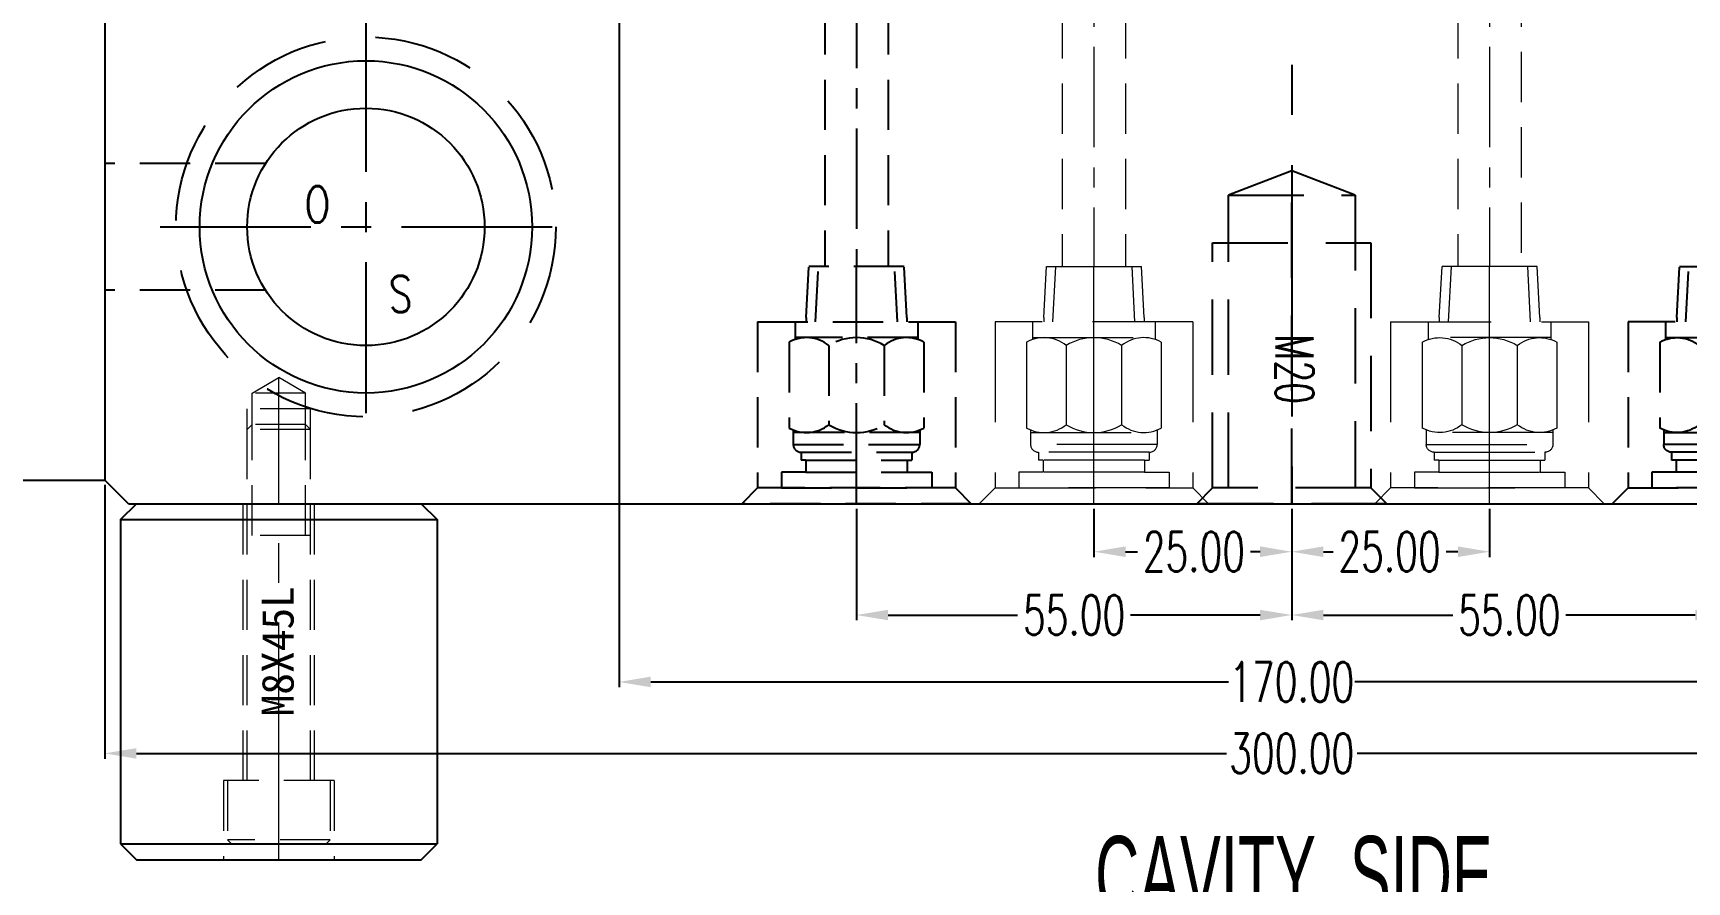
# Model space of a CAD drawing. Header units: inches. Extents: x 143011 to 144494, y -46023 to -44974.
# Drawn here: x 143996.6 to 144205.6, y -45574.2 to -45466.9 of the extents above; entities that cross this region are included whole.
import ezdxf

# ---------------------------------------------------------------- set-up
doc = ezdxf.new("R2010")
doc.units = ezdxf.units.IN
doc.header["$LTSCALE"] = 2
doc.header["$MEASUREMENT"] = 0
doc.header["$PDMODE"] = 3
doc.header["$PDSIZE"] = 0.3125
for name, pattern in [('ACAD_ISO02W100', [15, 12, -3]), ('CENTER', [50.8, 31.75, -6.35, 6.35, -6.35]), ('CENTER2', [1.125, 0.75, -0.125, 0.125, -0.125]), ('DASHED', [0.75, 0.5, -0.25]), ('HIDDEN', [9.525, 6.35, -3.175])]:
    doc.linetypes.add(name, pattern=pattern)
doc.layers.get('0').update_dxf_attribs({"linetype": 'CONTINUOUS'})
doc.layers.get('Defpoints').update_dxf_attribs({"linetype": 'CONTINUOUS'})
for name, color, linetype in [('5', 5, 'CONTINUOUS'), ('CAV-COR', 1, 'CONTINUOUS'), ('cen', 1, 'CENTER'), ('hidden', 4, 'HIDDEN'), ('SP', 3, 'CONTINUOUS'), ('wr2', 41, 'DASHED'), ('WT', 4, 'CONTINUOUS'), ('文字', 1, 'CONTINUOUS')]:
    doc.layers.add(name, color=color, linetype=linetype)
for name, color, linetype, lineweight in [('dim', 3, 'CONTINUOUS', 15), ('WR', 122, 'HIDDEN', 18), ('螺絲', 42, 'ACAD_ISO02W100', 15)]:
    doc.layers.add(name, color=color, linetype=linetype, lineweight=lineweight)
doc.styles.add('ROMANC', font='romanc', dxfattribs={"width": 0.6, "height": 1})
doc.styles.add('ROMANS', font='ROMANS.shx', dxfattribs={"height": 5, "bigfont": 'chineset.shx'})
doc.styles.get("Standard").update_dxf_attribs({"font": 'txt.shx', "width": 0.67})
doc.styles.add('style1', font='mingliu.ttc', dxfattribs={"width": 0.75})
doc.dimstyles.new('2.00', dxfattribs={"dimtxt": 5, "dimasz": 4, "dimexe": 0.666, "dimexo": 0.626, "dimgap": 1, "dimtad": 0, "dimzin": 0, "dimdsep": 46, "dimtxsty": 'Standard', "dimcen": 0.09, "dimclrd": 3, "dimclre": 3, "dimclrt": 7, "dimazin": 0, "dimtfac": 1, "dimtofl": 0, "dimtmove": 0, "dimatfit": 0, "dimfxl": 0, "dimtolj": 1, "dimtzin": 0, "dimarcsym": 0})

# ---------------------------------------------------------------- blocks, each defined once
blk = doc.blocks.new('*D34468')
at = {"layer": 'Defpoints', "color": 0}
for p in [(144005.66, -45523.42), (144305.66, -45523.42), (144305.66, -45557.97)]:
    blk.add_point(p, dxfattribs=at)
at = {"layer": 'dim', "color": 3, "linetype": 'ByBlock', "lineweight": -2}
for p, q in [((144005.66, -45524.04), (144005.66, -45558.64)), ((144305.66, -45524.04), (144305.66, -45558.64)), ((144009.66, -45557.97), (144147.4, -45557.97)), ((144301.66, -45557.97), (144163.92, -45557.97))]:
    blk.add_line(p, q, dxfattribs=at)
at = {"layer": 'dim', "color": 3, "linetype": 'ByBlock'}
for points in [[(144009.66, -45557.31), (144009.66, -45558.64), (144005.66, -45557.97)], [(144301.66, -45558.64), (144301.66, -45557.31), (144305.66, -45557.97)]]:
    blk.add_solid(points, dxfattribs=at)
at = {"layer": 'dim', "color": 7, "linetype": 'ByBlock', "insert": (144155.66, -45557.97), "char_height": 5, "attachment_point": 5}
blk.add_mtext('\\A1;300.00', dxfattribs=at)
blk = doc.blocks.new('*D34469')
at = {"layer": 'Defpoints', "color": 0}
for p in [(144070.66, -45452.03), (144240.66, -45455.26), (144070.66, -45548.94)]:
    blk.add_point(p, dxfattribs=at)
at = {"layer": 'dim', "color": 3, "linetype": 'ByBlock', "lineweight": -2}
for p, q in [((144070.66, -45452.66), (144070.66, -45549.61)), ((144240.66, -45455.88), (144240.66, -45549.61)), ((144074.66, -45548.94), (144147.68, -45548.94)), ((144236.66, -45548.94), (144163.64, -45548.94))]:
    blk.add_line(p, q, dxfattribs=at)
at = {"layer": 'dim', "color": 3, "linetype": 'ByBlock'}
for points in [[(144074.66, -45548.27), (144074.66, -45549.61), (144070.66, -45548.94)], [(144236.66, -45549.61), (144236.66, -45548.27), (144240.66, -45548.94)]]:
    blk.add_solid(points, dxfattribs=at)
at = {"layer": 'dim', "color": 7, "linetype": 'ByBlock', "insert": (144155.66, -45548.94), "char_height": 5, "attachment_point": 5}
blk.add_mtext('\\A1;170.00', dxfattribs=at)
blk = doc.blocks.new('20130215.190426')
at = {"layer": 'SP'}
for p, q in [((-20, -2), (-18, 0)), ((-18, 0), (18, 0)), ((18, 0), (20, -2)), ((-20, -2), (20, -2)), ((-20, -2), (-20, -43)), ((20, -2), (20, -43)), ((-20, -43), (20, -43)), ((-20, -43), (-18, -45)), ((18, -45), (20, -43)), ((-18, -45), (18, -45))]:
    blk.add_line(p, q, dxfattribs=at)
at = {"layer": '螺絲', "linetype": 'HIDDEN', "ltscale": 0.5}
for p, q in [((-3.37, 14), (0, 15.95)), ((3.38, 14), (0, 15.95)), ((-3.37, 10), (-3.37, 14)), ((3.38, 14), (-3.37, 14)), ((3.38, 10), (3.38, 14)), ((4, 12), (-4, 12)), ((-4, 9.38), (-4, 12)), ((4, 9.38), (4, 12)), ((-3.37, 10), (-4, 9.38)), ((-4, -35), (-4, 9.38)), ((4, 9.38), (-4, 9.38)), ((-3.37, -4), (-3.37, 10)), ((3.38, 10), (-3.37, 10)), ((3.38, -4), (3.38, 10)), ((3.38, 10), (4, 9.38)), ((4, -35), (4, 9.38)), ((-4.5, -35), (-4.5, 0)), ((4.5, -35), (4.5, 0)), ((4, -4), (-4, -4)), ((-7, -35), (-7, -45)), ((7, -35), (-7, -35)), ((-6.5, -35), (-6.5, -42.5)), ((6.5, -35), (6.5, -42.5)), ((7, -35), (7, -45)), ((6.5, -42.5), (-6.5, -42.5)), ((-6.5, -42.5), (-6, -43)), ((6, -43), (-6, -43)), ((6.5, -42.5), (6, -43))]:
    blk.add_line(p, q, dxfattribs=at)
at = {"layer": '螺絲', "linetype": 'CENTER2', "ltscale": 20}
blk.add_line((0, -45), (0, 16), dxfattribs=at)
at = {"layer": '文字', "style": 'style1'}
blk.add_text('M8X45L', height=4.035, rotation=90, dxfattribs=at).set_placement((1.87, -26.88))
blk = doc.blocks.new('*D37702')
at = {"layer": 'Defpoints', "color": 0}
for p in [(144130.66, -45526.42), (144155.66, -45526.42), (144130.66, -45532.48)]:
    blk.add_point(p, dxfattribs=at)
at = {"layer": 'dim', "color": 3, "linetype": 'ByBlock', "lineweight": -2}
for p, q in [((144130.66, -45527.04), (144130.66, -45533.15)), ((144155.66, -45527.04), (144155.66, -45533.15)), ((144134.66, -45532.48), (144136.16, -45532.48)), ((144151.66, -45532.48), (144150.45, -45532.48))]:
    blk.add_line(p, q, dxfattribs=at)
at = {"layer": 'dim', "color": 3, "linetype": 'ByBlock'}
for points in [[(144134.66, -45531.81), (144134.66, -45533.15), (144130.66, -45532.48)], [(144151.66, -45533.15), (144151.66, -45531.81), (144155.66, -45532.48)]]:
    blk.add_solid(points, dxfattribs=at)
at = {"layer": 'dim', "color": 7, "linetype": 'ByBlock', "insert": (144143.3, -45532.48), "char_height": 5, "attachment_point": 5}
blk.add_mtext('\\A1;25.00', dxfattribs=at)
blk = doc.blocks.new('*D37703')
at = {"layer": 'Defpoints', "color": 0}
for p in [(144100.66, -45526.42), (144155.66, -45527.04), (144100.66, -45540.48)]:
    blk.add_point(p, dxfattribs=at)
at = {"layer": 'dim', "color": 3, "linetype": 'ByBlock', "lineweight": -2}
for p, q in [((144100.66, -45527.04), (144100.66, -45541.15)), ((144155.66, -45527.67), (144155.66, -45541.15)), ((144104.66, -45540.48), (144121.02, -45540.48)), ((144151.66, -45540.48), (144135.3, -45540.48))]:
    blk.add_line(p, q, dxfattribs=at)
at = {"layer": 'dim', "color": 3, "linetype": 'ByBlock'}
for points in [[(144104.66, -45539.82), (144104.66, -45541.15), (144100.66, -45540.48)], [(144151.66, -45541.15), (144151.66, -45539.82), (144155.66, -45540.48)]]:
    blk.add_solid(points, dxfattribs=at)
at = {"layer": 'dim', "color": 7, "linetype": 'ByBlock', "insert": (144128.16, -45540.48), "char_height": 5, "attachment_point": 5}
blk.add_mtext('\\A1;55.00', dxfattribs=at)
blk = doc.blocks.new('*D37705')
at = {"layer": 'Defpoints', "color": 0}
for p in [(144155.66, -45527.04), (144210.66, -45526.42), (144210.66, -45540.48)]:
    blk.add_point(p, dxfattribs=at)
at = {"layer": 'dim', "color": 3, "linetype": 'ByBlock', "lineweight": -2}
for p, q in [((144155.66, -45527.67), (144155.66, -45541.15)), ((144210.66, -45527.04), (144210.66, -45541.15)), ((144159.66, -45540.48), (144176.02, -45540.48)), ((144206.66, -45540.48), (144190.3, -45540.48))]:
    blk.add_line(p, q, dxfattribs=at)
at = {"layer": 'dim', "color": 3, "linetype": 'ByBlock'}
for points in [[(144159.66, -45539.82), (144159.66, -45541.15), (144155.66, -45540.48)], [(144206.66, -45541.15), (144206.66, -45539.82), (144210.66, -45540.48)]]:
    blk.add_solid(points, dxfattribs=at)
at = {"layer": 'dim', "color": 7, "linetype": 'ByBlock', "insert": (144183.16, -45540.48), "char_height": 5, "attachment_point": 5}
blk.add_mtext('\\A1;55.00', dxfattribs=at)
blk = doc.blocks.new('*D37716')
at = {"layer": 'Defpoints', "color": 0}
for p in [(144155.66, -45526.42), (144180.66, -45526.42), (144180.66, -45532.48)]:
    blk.add_point(p, dxfattribs=at)
at = {"layer": 'dim', "color": 3, "linetype": 'ByBlock', "lineweight": -2}
for p, q in [((144155.66, -45527.04), (144155.66, -45533.15)), ((144180.66, -45527.04), (144180.66, -45533.15)), ((144159.66, -45532.48), (144160.88, -45532.48)), ((144176.66, -45532.48), (144175.16, -45532.48))]:
    blk.add_line(p, q, dxfattribs=at)
at = {"layer": 'dim', "color": 3, "linetype": 'ByBlock'}
for points in [[(144159.66, -45531.81), (144159.66, -45533.15), (144155.66, -45532.48)], [(144176.66, -45533.15), (144176.66, -45531.81), (144180.66, -45532.48)]]:
    blk.add_solid(points, dxfattribs=at)
at = {"layer": 'dim', "color": 7, "linetype": 'ByBlock', "insert": (144168.02, -45532.48), "char_height": 5, "attachment_point": 5}
blk.add_mtext('\\A1;25.00', dxfattribs=at)
blk = doc.blocks.new('20160905.155744')
at = {"layer": 'wr2', "linetype": 'HIDDEN', "ltscale": 0.5}
for p, q in [((-6.35, -6.44), (-6.01, 0)), ((6.01, 0), (-6.01, 0)), ((-5.19, -7), (-4.82, 0)), ((5.19, -7), (4.82, 0)), ((6.35, -6.44), (6.01, 0)), ((-12.5, -7), (12.5, -7)), ((-12.5, -7), (-12.5, -28)), ((-7.75, -7), (-7.75, -9.23)), ((-6.35, -6.44), (-6.35, -7)), ((6.35, -6.44), (6.35, -7)), ((7.75, -7), (7.75, -9.23)), ((12.5, -7), (12.5, -28)), ((-8.5, -9.57), (-8.5, -20.43)), ((7.75, -9), (-7.75, -9)), ((-3.5, -9.99), (-3.5, -20.01)), ((3.5, -9.99), (3.5, -20.01)), ((8.5, -9.57), (8.5, -20.43)), ((-8, -20.67), (-8, -22.49)), ((8, -20.67), (8, -22.49)), ((8, -21), (-8, -21)), ((-8, -22.49), (8, -22.49)), ((-7, -23.49), (7, -23.49)), ((-7, -23.49), (-7, -24.49)), ((-6.4, -24.49), (-7, -24.49)), ((-6.4, -24.49), (-7, -24.49)), ((-6.4, -24.49), (-6.4, -25.99)), ((-6.4, -24.49), (6.4, -24.49)), ((6.4, -24.49), (6.4, -25.99)), ((6.4, -24.49), (7, -24.49)), ((6.4, -24.49), (7, -24.49)), ((7, -23.49), (7, -24.49)), ((-9.5, -25.99), (-9.5, -28)), ((-6.4, -25.99), (-9.5, -25.99)), ((-6.4, -25.99), (6.4, -25.99)), ((6.4, -25.99), (9.5, -25.99)), ((9.5, -25.99), (9.5, -28)), ((-12.5, -28), (-14.5, -30)), ((12.5, -28), (-12.5, -28)), ((-9.5, -28), (9.5, -28)), ((12.5, -28), (14.5, -30)), ((14.5, -30), (-14.5, -30))]:
    blk.add_line(p, q, dxfattribs=at)
at = {"layer": 'wr2', "linetype": 'CENTER', "ltscale": 0.2}
blk.add_line((0, -30), (0, 0), dxfattribs=at)
at = {"layer": 'wr2', "linetype": 'HIDDEN', "ltscale": 0.5}
for centre, radius, start, end in [((-6.32, -13.47), 4.47, 50.9817, 119.248), ((0, -15.66), 6.66, 58.3016, 121.6984), ((6.32, -13.47), 4.47, 60.752, 129.0183), ((-6.32, -16.53), 4.47, 240.752, 309.0183), ((0, -14.34), 6.66, 238.3016, 301.6984), ((6.32, -16.53), 4.47, 230.9817, 299.248), ((-7, -22.49), 1, 180, 270), ((7, -22.49), 1, 270, 0)]:
    blk.add_arc(centre, radius, start, end, dxfattribs=at)
blk = doc.blocks.new('20150129.111502')
at = {"layer": '5', "color": 122, "linetype": 'HIDDEN', "lineweight": 0}
for p, q in [((0, 14.5), (0, -14.5)), ((2, 12.5), (0, 14.5)), ((2, 12.5), (2, -12.5)), ((23, 12.5), (2, 12.5)), ((23, -12.5), (23, 12.5)), ((2, -9.5), (2, 9.5)), ((4.01, 9.5), (2, 9.5)), ((4.01, 6.4), (4.01, 9.5)), ((20.43, 8.5), (9.57, 8.5)), ((4.01, -6.4), (4.01, 6.4)), ((5.51, 6.4), (4.01, 6.4)), ((5.51, 6.4), (5.51, 7)), ((6.51, 7), (5.51, 7)), ((5.51, 6.4), (5.51, 7)), ((5.51, -6.4), (5.51, 6.4)), ((6.51, -7), (6.51, 7)), ((7.51, -8), (7.51, 8)), ((9.33, 8), (7.51, 8)), ((9, 8), (9, -8)), ((23, 7.75), (20.77, 7.75)), ((21, 7.75), (21, -7.75)), ((23.56, 6.35), (23, 6.35)), ((23.56, 6.35), (30, 6.01)), ((23, 5.19), (30, 4.82)), ((30, 6.01), (30, -6.01)), ((20.01, 3.5), (9.99, 3.5)), ((20.01, -3.5), (9.99, -3.5)), ((23, -5.19), (30, -4.82)), ((23.56, -6.35), (30, -6.01)), ((5.51, -6.4), (4.01, -6.4)), ((4.01, -6.4), (4.01, -9.5)), ((5.51, -6.4), (5.51, -7)), ((5.51, -6.4), (5.51, -7)), ((6.51, -7), (5.51, -7)), ((9.33, -8), (7.51, -8)), ((23, -7.75), (20.77, -7.75)), ((23.56, -6.35), (23, -6.35)), ((4.01, -9.5), (2, -9.5)), ((20.43, -8.5), (9.57, -8.5)), ((2, -12.5), (0, -14.5)), ((23, -12.5), (2, -12.5))]:
    blk.add_line(p, q, dxfattribs=at)
at = {"layer": '5', "color": 122, "linetype": 'CENTER', "lineweight": 0, "ltscale": 0.5}
blk.add_line((0, 0), (30, 0), dxfattribs=at)
at = {"layer": '5', "color": 122, "linetype": 'HIDDEN', "lineweight": 0}
for centre, radius, start, end in [((13.47, 6.32), 4.47, 150.752, 219.0183), ((16.53, 6.32), 4.47, 320.9817, 29.248), ((7.51, 7), 1, 90, 180), ((15.66, 0), 6.66, 148.3016, 211.6984), ((14.34, 0), 6.66, 328.3016, 31.6984), ((13.47, -6.32), 4.47, 140.9817, 209.248), ((16.53, -6.32), 4.47, 330.752, 39.0183), ((7.51, -7), 1, 180, 270)]:
    blk.add_arc(centre, radius, start, end, dxfattribs=at)

msp = doc.modelspace()

# ---------------------------------------------------------------- linework, layer by layer
at = {"linetype": 'CENTER', "ltscale": 0.5}
msp.add_line((144155.661, -45026.419), (144155.661, -45526.419), dxfattribs=at)
for p, q in [((144005.661, -45029.419), (144005.661, -45523.419)), ((144008.661, -45526.419), (144005.661, -45523.419)), ((144008.661, -45526.419), (144302.661, -45526.419))]:
    msp.add_line(p, q)
at = {"color": 8, "linetype": 'HIDDEN', "ltscale": 0.5}
for p, q in [((144025.973, -45483.419), (144005.661, -45483.419)), ((144025.973, -45499.419), (144005.661, -45499.419))]:
    msp.add_line(p, q, dxfattribs=at)
at = {"color": 8, "linetype": 'HIDDEN', "ltscale": 0.75}
for p, q in [((144155.661, -45484.322), (144147.661, -45487.419)), ((144155.661, -45526.419), (144155.661, -45484.322)), ((144163.661, -45487.419), (144155.661, -45484.322)), ((144147.661, -45487.419), (144163.661, -45487.419)), ((144147.661, -45524.419), (144147.661, -45487.419)), ((144163.661, -45487.419), (144163.661, -45524.419)), ((144145.661, -45493.419), (144165.661, -45493.419)), ((144145.661, -45524.419), (144145.661, -45493.419)), ((144165.661, -45493.419), (144165.661, -45524.419)), ((144143.661, -45526.419), (144145.661, -45524.419)), ((144165.661, -45524.419), (144145.661, -45524.419)), ((144167.661, -45526.419), (144165.661, -45524.419)), ((144167.661, -45526.419), (144143.661, -45526.419))]:
    msp.add_line(p, q, dxfattribs=at)
for radius in [21, 15]:
    msp.add_circle((144038.661, -45491.419), radius)
at = {"layer": 'CAV-COR', "linetype": 'ByBlock'}
msp.add_line((143935.577, -45523.419), (144005.661, -45523.419), dxfattribs=at)
at = {"layer": 'cen', "linetype": 'CENTER', "ltscale": 0.3}
for p, q in [((144038.661, -45465.419), (144038.661, -45517.419)), ((144012.661, -45491.419), (144064.661, -45491.419))]:
    msp.add_line(p, q, dxfattribs=at)
at = {"layer": 'hidden'}
msp.add_circle((144038.661, -45491.419), 24, dxfattribs=at)
at = {"layer": 'WR', "linetype": 'CENTER', "ltscale": 0.2}
for p, q in [((144130.661, -45326.419), (144130.661, -45496.419)), ((144180.661, -45326.419), (144180.661, -45496.419))]:
    msp.add_line(p, q, dxfattribs=at)
at = {"layer": 'WR', "linetype": 'HIDDEN', "ltscale": 0.5}
for p, q in [((144184.661, -45326.419), (144184.661, -45496.419)), ((144126.661, -45330.419), (144126.661, -45496.419)), ((144134.661, -45330.419), (144134.661, -45496.419)), ((144176.661, -45330.419), (144176.661, -45496.419))]:
    msp.add_line(p, q, dxfattribs=at)
at = {"layer": 'wr2', "linetype": 'CENTER', "ltscale": 0.2}
msp.add_line((144100.661, -45316.419), (144100.661, -45496.419), dxfattribs=at)
at = {"layer": 'wr2', "linetype": 'HIDDEN', "ltscale": 0.5}
for p, q in [((144096.661, -45320.419), (144096.661, -45496.419)), ((144104.661, -45320.419), (144104.661, -45496.419))]:
    msp.add_line(p, q, dxfattribs=at)

# ---------------------------------------------------------------- block references
at = {"layer": 'SP', "linetype": 'ByBlock'}
msp.add_blockref('20130215.190426', (144027.661, -45526.419), dxfattribs=at)
at = {"layer": 'wr2', "linetype": 'ByBlock'}
msp.add_blockref('20160905.155744', (144100.661, -45496.419), dxfattribs=at)
at = {"layer": 'wr2', "linetype": 'ByBlock', "xscale": -1}
msp.add_blockref('20160905.155744', (144210.661, -45496.419), dxfattribs=at)
at = {"layer": 'WT', "linetype": 'ByBlock', "rotation": 90.00000000000001}
msp.add_blockref('20150129.111502', (144130.661, -45526.419), dxfattribs=at)
at = {"layer": 'WT', "linetype": 'ByBlock', "xscale": -0.9999999999999991, "rotation": -90.00000000000001}
msp.add_blockref('20150129.111502', (144180.661, -45526.419), dxfattribs=at)

# ---------------------------------------------------------------- texts
at = {"style": 'ROMANS', "width": 0.75}
for s, p in [('O', (144030.914, -45490.885)), ('S', (144041.558, -45502.199))]:
    msp.add_text(s, height=4.6, dxfattribs=at).set_placement(p)
at = {"color": 8, "linetype": 'HIDDEN', "ltscale": 0.75, "insert": (144158.411, -45513.804), "char_height": 4.8, "width": 14.1924, "attachment_point": 3, "rotation": 270}
msp.add_mtext('M20', dxfattribs=at)
at = {"color": 122, "insert": (144130.813, -45568.421), "char_height": 9.84367, "width": 79.31063, "attachment_point": 1, "style": 'ROMANC'}
msp.add_mtext('{\\f新細明體|b0|i0|c136|p54;\\LCAVITY  SIDE}', dxfattribs=at)

# ---------------------------------------------------------------- dimensions: what is measured, and where the dimension line sits
at = {"layer": 'dim', "linetype": 'ByBlock'}
for base, p1, p2, picture, middle in [((144070.661, -45548.939), (144240.661, -45455.258), (144070.661, -45452.029), '*D34469', (144155.661, -45548.939)), ((144305.661, -45557.973), (144005.661, -45523.419), (144305.661, -45523.419), '*D34468', (144155.661, -45557.973)), ((144180.661, -45532.482), (144155.661, -45526.419), (144180.661, -45526.419), '*D37716', (144168.018, -45532.482))]:
    dim = msp.add_linear_dim(base=base, p1=p1, p2=p2, angle=180, dimstyle='2.00', dxfattribs=at)
    dim.commit()
    dim.dimension.update_dxf_attribs({"geometry": picture, "text_midpoint": middle, "dimtype": 160})
dim = msp.add_linear_dim(base=(144100.661, -45540.482), p1=(144155.661, -45527.045), p2=(144100.661, -45526.419), dimstyle='2.00', dxfattribs=at)
dim.commit()
dim.dimension.update_dxf_attribs({"geometry": '*D37703', "text_midpoint": (144128.161, -45540.482)})
dim = msp.add_linear_dim(base=(144130.661, -45532.482), p1=(144155.661, -45526.419), p2=(144130.661, -45526.419), dimstyle='2.00', dxfattribs=at)
dim.commit()
dim.dimension.update_dxf_attribs({"geometry": '*D37702', "text_midpoint": (144143.304, -45532.482), "dimtype": 160})
dim = msp.add_linear_dim(base=(144210.661, -45540.482), p1=(144155.661, -45527.045), p2=(144210.661, -45526.419), angle=180, dimstyle='2.00', dxfattribs=at)
dim.commit()
dim.dimension.update_dxf_attribs({"geometry": '*D37705', "text_midpoint": (144183.161, -45540.482)})

doc.saveas('drawing.dxf')
